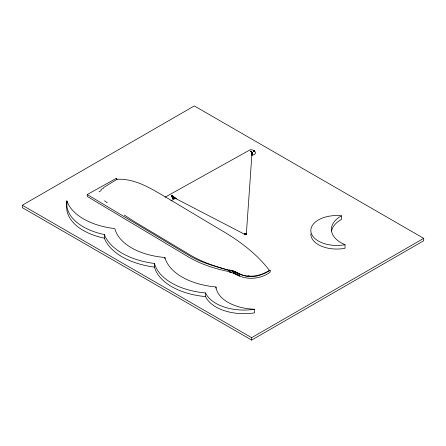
<?xml version="1.0" encoding="UTF-8"?>
<svg xmlns="http://www.w3.org/2000/svg" width="446" height="446" viewBox="0 0 446 446"><rect width="100%" height="100%" fill="white"/><g stroke="black" fill="none" stroke-linecap="round" stroke-linejoin="round"><path stroke-width="0.67" d="M251.661 152.493L252.185 152.549L251.661 152.493L251.979 153.692L250.819 151.038C251.611 151.534 252.72 154.11 252.492 153.441L250.953 151.227L252.386 152.989L251.845 153.045L251.455 152.053L252.297 152.766L251.455 152.053M252.235 153.719C250.674 156.306 253.752 153.714 250.998 151.216C251.655 151.846 252.871 154.416 251.8 152.883C252.826 154.801 251.934 151.707 251.048 151.389M171.816 196.184L172.323 197.361L174.208 197.249L171.559 195.231L173.02 198.665L175.495 198.269L176.365 198.609L175.072 198.253L171.559 195.231L172.747 196.686L174.782 197.873C169.993 193.709 172.418 198.498 175.941 198.676L244.932 234.462L246.136 234.574L246.276 234.083L245.456 233.492L245.077 233.364L244.676 233.994L245.49 234.646L246.331 234.267L251.817 155.637M251.94 154.004L251.778 154.723M245.924 234.641L246.264 234.15L245.963 233.771L244.72 233.782L245.144 233.47L245.322 234.59L245.936 234.451L245.077 233.364L245.423 233.988L244.737 234.278L245.924 234.641L246.32 234.334L245.813 233.671L246.064 234.167L245.629 234.663L245.077 233.364L245.161 234.546L246.298 234.406L245.016 234.49L244.988 233.425L246.27 234.401L245.06 234.524L246.331 234.267M172.033 196.892L173.343 196.669L173.929 197.16L172.162 197.255M245.161 234.546L246.309 234.245M176.365 198.609L174.319 198.163L172.959 198.609L175.105 198.37L176.248 198.671C171.649 197.11 173.182 195.359 171.638 195.532M253.674 150.715L254.839 151.74C251.722 149.572 255.814 151.59 253.529 150.871M252.057 154.216L251.722 154.94M172.451 195.883L172.897 196.218L171.704 195.671L173.148 197.182L175.479 198.308L173.845 198.241L173.02 198.665L174.453 198.241L176.003 198.71L172.674 198.286L174.615 198.024L175.78 198.554L172.608 197.177L171.955 196.396L173.048 196.424L172.658 196.179M245.155 233.581C244.592 233.687 247.173 233.999 245.194 234.54C246.264 234.484 245.891 234.841 245.406 233.565C243.421 234.395 247.524 234.016 245.478 234.117C243.722 233.47 246.66 233.442 246.192 234.462M172.451 195.933C171.153 195.013 172.981 198.805 174.208 198.52C175.306 199.535 170.026 196.614 173.706 198.147C176.594 198.832 176.159 198.13 173.622 198.66C170.099 196.396 174.899 198.671 176.304 198.643C174.615 198.013 172.769 199.1 175.479 198.308M245.462 234.507C245.791 234.769 247.262 234.133 244.698 234.195M244.848 234.172L245.328 233.587L244.681 234.094L246.069 234.423L245.244 233.459L245.791 234.652L245.545 234.501L246.315 234.34M172.279 196.179L174.581 197.712L172.39 197.79L172.78 198.425L174.62 198.135L175.975 198.693L173.605 198.23L171.682 195.448L173.884 198.13L176.203 198.699M245.384 234.602L244.854 234.418M252.124 154.232L251.756 154.968M245.59 234.462L246.041 234.613M251.472 152.158C252.659 152.939 251.237 151.317 251.533 152.047L252.146 153.385L251.204 151.361M245.635 233.609L244.832 233.587L245.473 234.618M173.081 198.71L175.852 198.437L172.903 198.375L175.763 198.347M254.348 151.428L254.727 151.813L253.506 150.748L254.856 151.673L253.568 150.709M175.306 198.425L174.525 198.509L174.927 198.275M174.676 198.437L175.707 198.392M173.762 198.676L174.146 198.448M174.358 198.453C177.547 198.559 171.911 197.533 171.833 195.911L172.881 198.135L175.568 198.347L173.773 198.197L172.217 196.173M175.953 198.587L174.419 198.314L173.388 198.721L174.509 198.342L176.12 198.732L174.353 198.069L172.284 195.933M173.148 198.749L175.267 198.23L175.033 198.074M254.22 151.4L253.44 150.453L254.22 151.021M254.142 151.372L254.148 150.96M174.525 198.509L176.031 198.721M22.3 205.244L194.328 105.925L423.7 238.348L423.7 240.756L251.672 340.075L22.3 207.652L22.3 205.244L251.672 337.667L423.7 238.348M251.661 155.788C252.793 154.89 256.656 154.21 255.307 151.98M230.788 271.976C216.611 269.233 202.467 264.924 189.806 257.76L87.221 196.43L87.221 194.545L116.283 178.344L117.058 179.275C135.735 178.361 152.092 189.204 167.573 198.197L218.869 228.859C237.852 239.742 255.987 252.804 269.384 270.348L270.159 270.343L270.159 272.222C259.171 280.149 244.447 280.25 233.107 272.857L236.246 273.928L229.233 271.887L231.848 272.439M117.058 179.275L103.924 187.303L103.656 188.056L101.103 189.478L101.03 190.682L99.045 191.786M165.059 197.21L249.877 149.923L250.992 149.672L252.754 150.023M170.812 200.867L175.434 198.319M270.159 270.343C264.077 273.855 257.398 277.05 250.184 276.654C242.585 276.526 236.452 271.408 229.233 270.008L236.246 272.801L232.505 270.694L234.652 271.419L239.764 274.05M269.384 270.348C259.912 276.776 246.828 278.126 237.3 273.208M174.269 198.459L173.622 198.66M174.291 198.409C177.681 198.687 172.44 197.89 171.933 196.151M174.871 198.336L173.901 197.84L172.011 195.688M172.825 198.28L175.334 198.18M174.068 198.721C178.088 197.985 174.525 199.2 172.24 197.16M251.137 151.411L251.767 152.019L251.21 151.623M174.899 198.308L175.194 198.286M245.083 234.423L245.629 234.122L245.434 233.542M172.479 197.963L174.553 197.857L171.933 195.917M251.327 151.607L251.594 151.802M175.596 198.515C174.074 198.319 170.634 196.625 173.784 196.903M245.952 234.535L245.473 234.579M251.561 152.27L252.291 153.396M254.287 151.417L253.746 150.581L254.287 151.083M247.926 275.896L249.23 275.851M172.412 197.561L174.375 197.533L172 195.922M251.745 152.722L252.074 153.379L251.332 151.835M251.979 153.692L251.884 153.207L252.358 153.229M231.307 270.616L232.505 270.711M230.615 270.56L225.732 269.334M175.2 198.42L172.747 198.175M174.698 198.381L171.849 195.683M174.787 198.325L173.026 198.102L172 196.162M254.398 151.205L254.348 151.144M175.094 198.342L175.551 198.509M225.119 269.172C213.405 265.783 201.776 261.718 191.183 255.58L135.913 222.537L124.328 215.095M228.904 270.399C215.63 266.284 201.876 263.068 189.806 255.876L87.221 194.545M175.072 198.253L173.031 197.372L171.866 196.145M175.495 198.498L176.075 198.732M233.303 272.829L234.652 273.298M175.429 198.381L175.73 198.515M174.152 197.355L172.407 196.179M245.194 234.54C244.135 234.356 246.203 234.267 245.406 233.565M235.22 273.593L239.764 275.935L237.138 274.134M173.639 196.92L172.53 196.184M175.033 198.308L172.15 195.694M245.2 233.47L245.774 233.96L245.289 234.574M172.379 195.933L172.747 196.179M234.652 271.419L236.503 272.729M104.515 200.811L107.246 202.796M254.393 151.423L254.794 151.785L254.003 151.055M253.897 150.804L253.59 150.508L253.819 150.765M252.453 153.212L251.444 151.824M252.046 152.883L252.386 153.402M251.8 152.883L252.012 153.374L251.845 153.045M251.533 152.047L251.906 152.883M251.884 153.207L251.945 153.686M345.014 244.664A25.901 14.958 0 0 1 310.895 231.541A25.901 14.958 0 0 1 341.491 215.792A32.53 18.782 0 0 0 345.014 244.664L345.014 248.271A25.901 14.958 0 0 1 310.834 233.86M341.491 215.792L341.491 219.404A32.53 18.782 0 0 0 331.584 231.017M254.555 309.245L254.555 312.858A39.727 22.936 0 0 1 205.578 296.59A61.213 35.34 0 0 1 154.489 267.093A66.002 38.105 0 0 1 104.37 238.158A56.787 32.787 0 0 1 66.883 204.508L66.883 200.895A60.873 35.145 0 0 0 114.845 228.586A58.978 34.052 0 0 0 164.886 257.481A61.213 35.34 0 0 0 215.975 286.973A41.205 23.789 0 0 0 254.555 309.245A39.727 22.936 0 0 1 205.578 292.977A61.213 35.34 0 0 1 154.489 263.486A66.002 38.105 0 0 1 104.37 234.546A56.787 32.787 0 0 1 66.883 200.895M251.672 337.667L251.672 340.075M215.975 286.973L215.975 288.177M205.578 292.977L205.578 296.59M164.886 257.481L164.886 258.686M154.489 263.486L154.489 267.093M116.283 178.344L116.283 179.281M104.37 234.546L104.37 238.158M229.941 270.694L229.941 270.694"/></g></svg>
